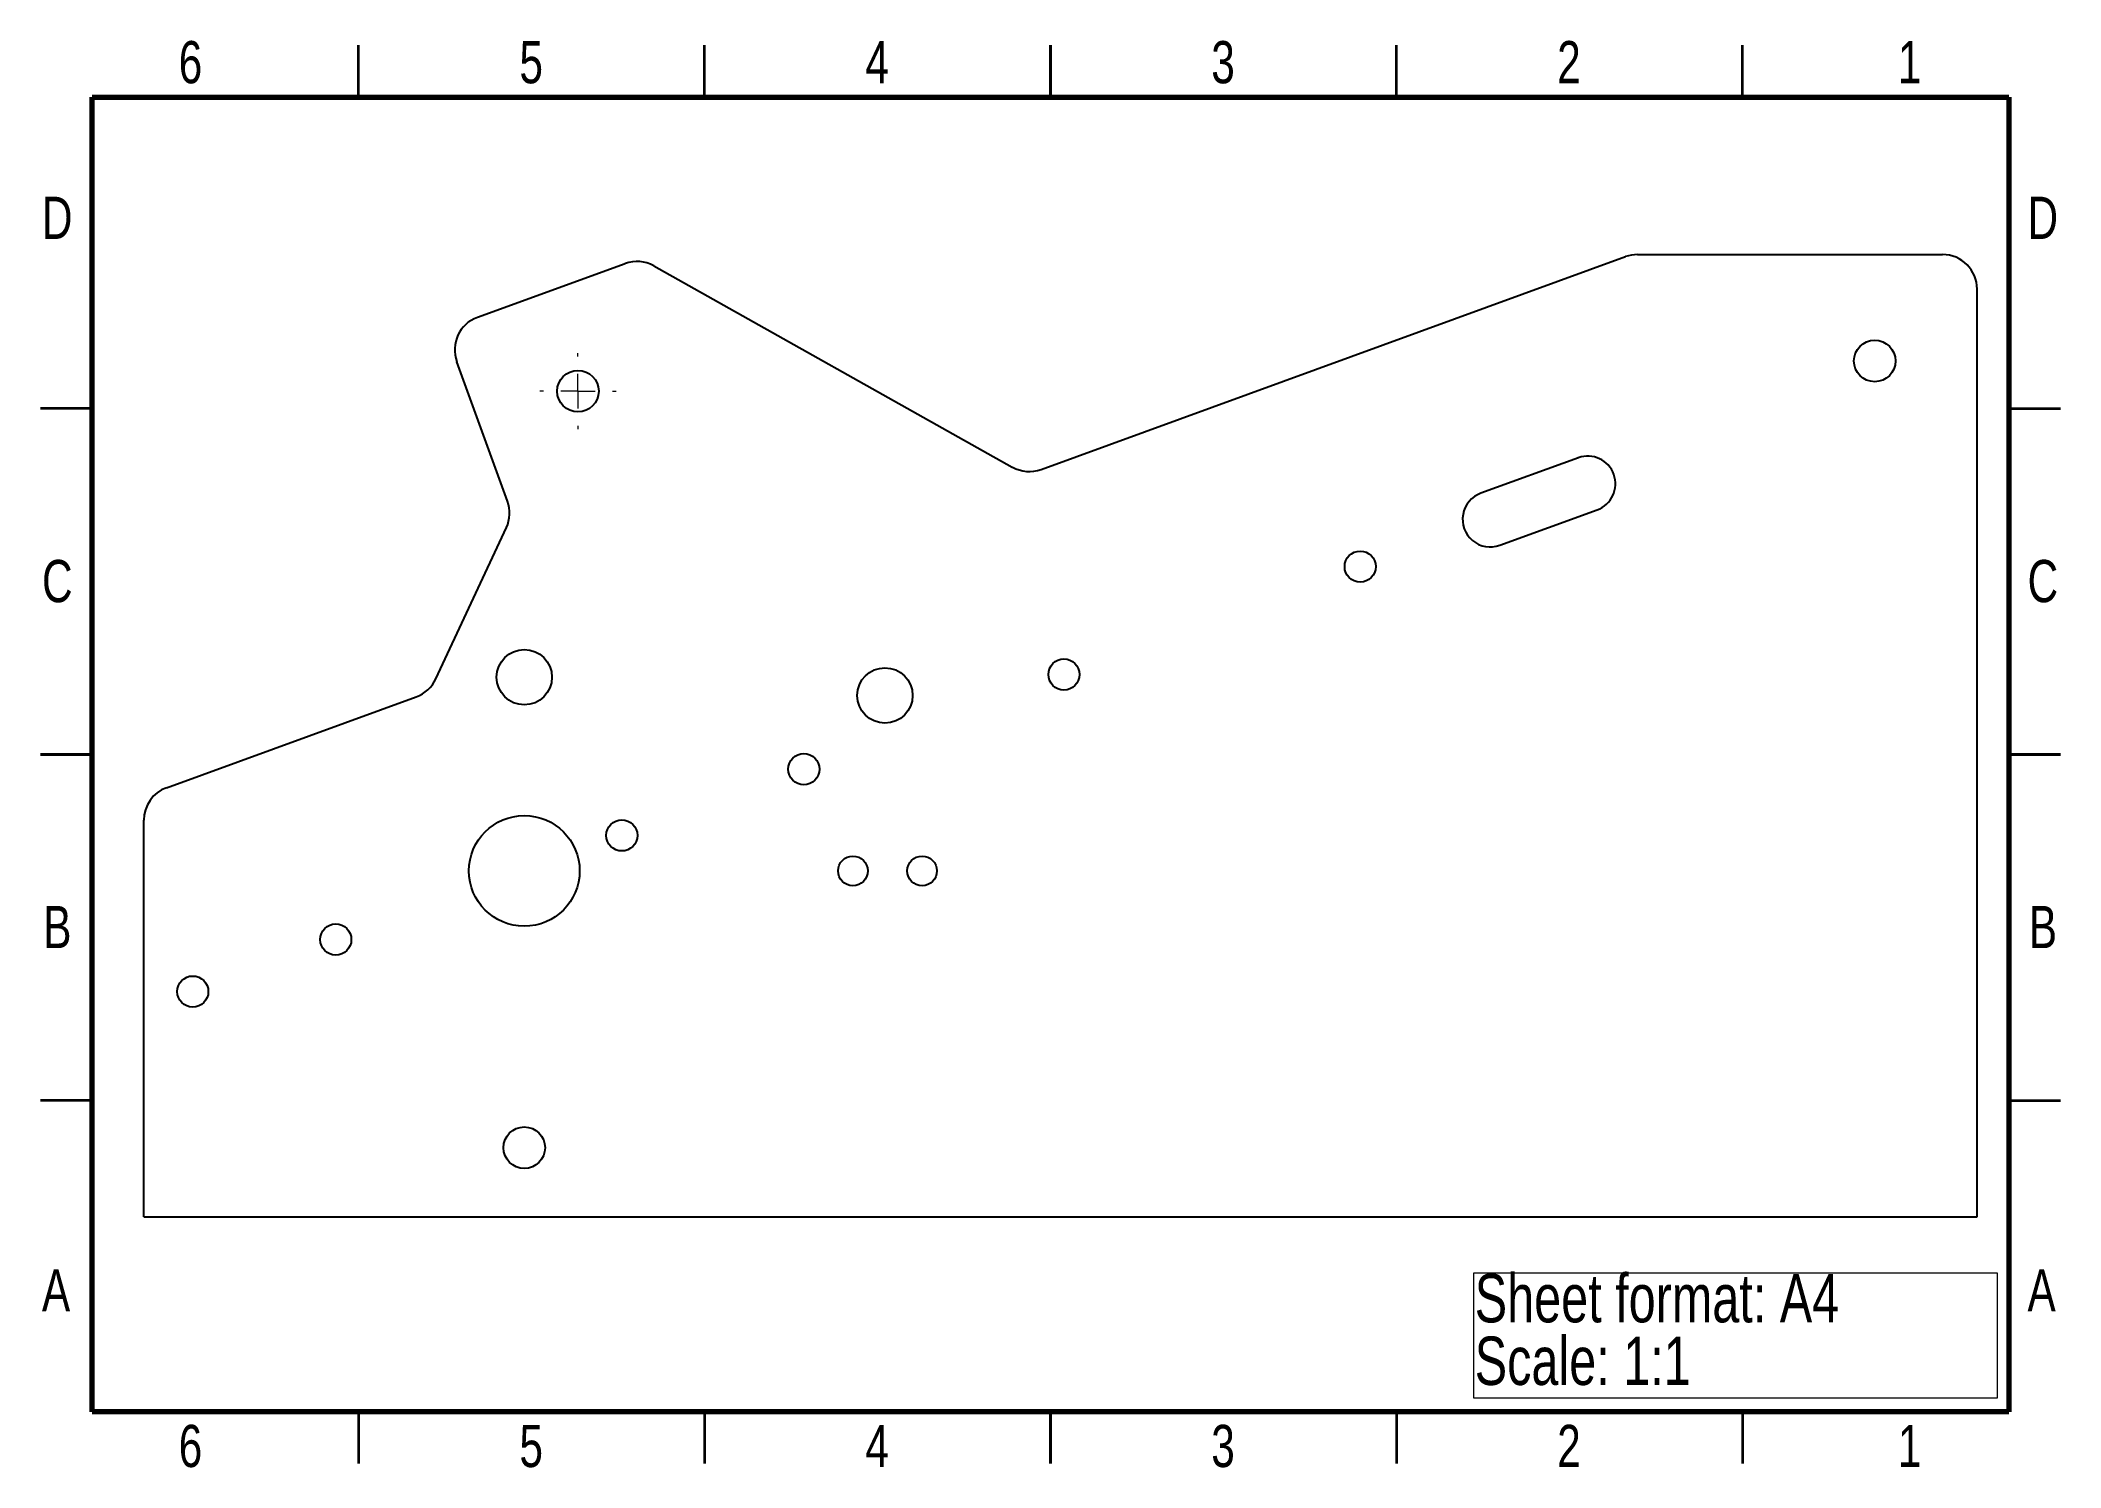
# Model space of a CAD drawing. Header units: millimetres. Extents: x 2 to 295, y 2 to 208.
import ezdxf

# ---------------------------------------------------------------- set-up
doc = ezdxf.new("R2010")
doc.units = ezdxf.units.MM
doc.styles.add('SLDTEXTSTYLE0', font='TXT', dxfattribs={"width": 0.75})

# ---------------------------------------------------------------- blocks, each defined once
blk = doc.blocks.new('SW_NOTE_0')
at = {"color": 0, "linetype": 'Continuous', "lineweight": 0}
for p, q in [((-0.11, -8.95), (-0.11, 9.16)), ((-0.11, 9.16), (75.51, 9.16)), ((75.51, 9.16), (75.51, -8.95)), ((75.51, -8.95), (-0.11, -8.95))]:
    blk.add_line(p, q, dxfattribs=at)
at = {"color": 0, "linetype": 'Continuous', "lineweight": 0, "char_height": 7, "attachment_point": 1, "style": 'SLDTEXTSTYLE0'}
for s, insert in [('Sheet format: A4', (0, 9.02)), ('Scale: 1:1', (0, -0.03))]:
    blk.add_mtext(s, dxfattribs=dict(at, insert=insert))
blk = doc.blocks.new('SW_CENTERMARKSYMBOL_0')
at = {"color": 0, "linetype": 'Continuous', "lineweight": 0}
for p, q in [((0, 5), (0, 5.5)), ((-5, 0), (-5.5, 0)), ((0, 0), (-2.5, 0)), ((0, 0), (0, 2.5)), ((0, 0), (0, -2.5)), ((0, 0), (2.5, 0)), ((5, 0), (5.5, 0)), ((0, -5), (0, -5.5))]:
    blk.add_line(p, q, dxfattribs=at)

msp = doc.modelspace()

# ---------------------------------------------------------------- linework, layer by layer
at = {"color": 7, "linetype": 'Continuous', "lineweight": 35}
for p, q in [((48.5, 200), (48.5, 207.5)), ((98.5, 200), (98.5, 207.5)), ((148.5, 200), (148.5, 207.5)), ((148.5, 207.5), (148.5, 200)), ((198.5, 200), (198.5, 207.5)), ((248.5, 200), (248.5, 207.5)), ((10, 155), (2.5, 155)), ((287, 155), (294.5, 155)), ((10, 105), (2.5, 105)), ((2.5, 105), (10, 105)), ((287, 105), (294.5, 105)), ((294.5, 105), (287, 105)), ((10, 55), (2.5, 55)), ((287, 55), (294.5, 55)), ((48.5, 10), (48.5, 2.5)), ((98.5, 10), (98.5, 2.5)), ((148.5, 10), (148.5, 2.5)), ((148.5, 2.5), (148.5, 10)), ((198.5, 10), (198.5, 2.5)), ((248.5, 10), (248.5, 2.5))]:
    msp.add_line(p, q, dxfattribs=at)
at = {"color": 7, "linetype": 'Continuous', "lineweight": 70}
for p, q in [((10, 10), (10, 200)), ((10, 200), (287, 200)), ((287, 200), (287, 10)), ((287, 10), (10, 10))]:
    msp.add_line(p, q, dxfattribs=at)
at = {"color": 7, "linetype": 'Continuous', "lineweight": 25}
for p, q in [((65.67, 168.18), (87.01, 175.95)), ((91.17, 175.61), (142.98, 146.54)), ((147.14, 146.2), (231.62, 176.95)), ((233.33, 177.25), (277.44, 177.25)), ((282.44, 38.17), (282.44, 172.25)), ((70.02, 141.62), (62.68, 161.77)), ((224.8, 147.88), (210.7, 142.75)), ((213.44, 135.23), (227.53, 140.36)), ((59.65, 115.92), (69.85, 137.8)), ((20.73, 100.2), (56.83, 113.33)), ((17.44, 38.17), (17.44, 95.5)), ((17.44, 38.17), (282.44, 38.17))]:
    msp.add_line(p, q, dxfattribs=at)
for centre, radius in [((267.63, 161.87), 3), ((80.2, 157.51), 3), ((193.27, 132.15), 2.25), ((72.44, 116.17), 4), ((124.57, 113.53), 4), ((150.44, 116.56), 2.25), ((112.85, 102.88), 2.25), ((72.44, 88.17), 8), ((86.54, 93.3), 2.25), ((119.94, 88.17), 2.15), ((129.94, 88.17), 2.15), ((45.19, 78.25), 2.25), ((24.52, 70.73), 2.25), ((72.44, 48.17), 3)]:
    msp.add_circle(centre, radius, dxfattribs=at)
for centre, radius, start, end in [((88.72, 171.25), 5, 60.7092, 110), ((233.33, 172.25), 5, 90, 110), ((277.44, 172.25), 5, 0, 90), ((67.38, 163.48), 5, 110, 200), ((145.43, 150.9), 5, 240.7092, 290), ((226.16, 144.12), 4, 290, 110), ((65.32, 139.91), 5, 335, 20), ((212.07, 138.99), 4, 110, 290), ((55.12, 118.03), 5, 290, 335), ((22.44, 95.5), 5, 110, 180)]:
    msp.add_arc(centre, radius, start, end, dxfattribs=at)

# ---------------------------------------------------------------- block references
at = {"color": 7, "linetype": 'Continuous', "lineweight": 0}
for name, p in [('SW_CENTERMARKSYMBOL_0', (80.2, 157.51)), ('SW_NOTE_0', (209.82, 20.9))]:
    msp.add_blockref(name, p, dxfattribs=at)

# ---------------------------------------------------------------- texts
at = {"color": 7, "linetype": 'Continuous', "lineweight": 0, "char_height": 6.1, "attachment_point": 2, "style": 'SLDTEXTSTYLE0'}
for s, insert in [('6', (24.19, 208.11)), ('5', (73.44, 208.11)), ('4', (123.44, 208.11)), ('3', (173.44, 208.11)), ('2', (223.44, 208.11)), ('1', (272.69, 208.11)), ('D', (4.93, 185.61)), ('D', (291.93, 185.61)), ('C', (4.94, 133.11)), ('C', (291.94, 133.11)), ('B', (4.95, 83.11)), ('B', (291.95, 83.11)), ('A', (4.76, 30.61)), ('A', (291.76, 30.61)), ('6', (24.19, 8.11)), ('5', (73.44, 8.11)), ('4', (123.44, 8.11)), ('3', (173.44, 8.11)), ('2', (223.44, 8.11)), ('1', (272.69, 8.11))]:
    msp.add_mtext(s, dxfattribs=dict(at, insert=insert))

doc.saveas('drawing.dxf')
